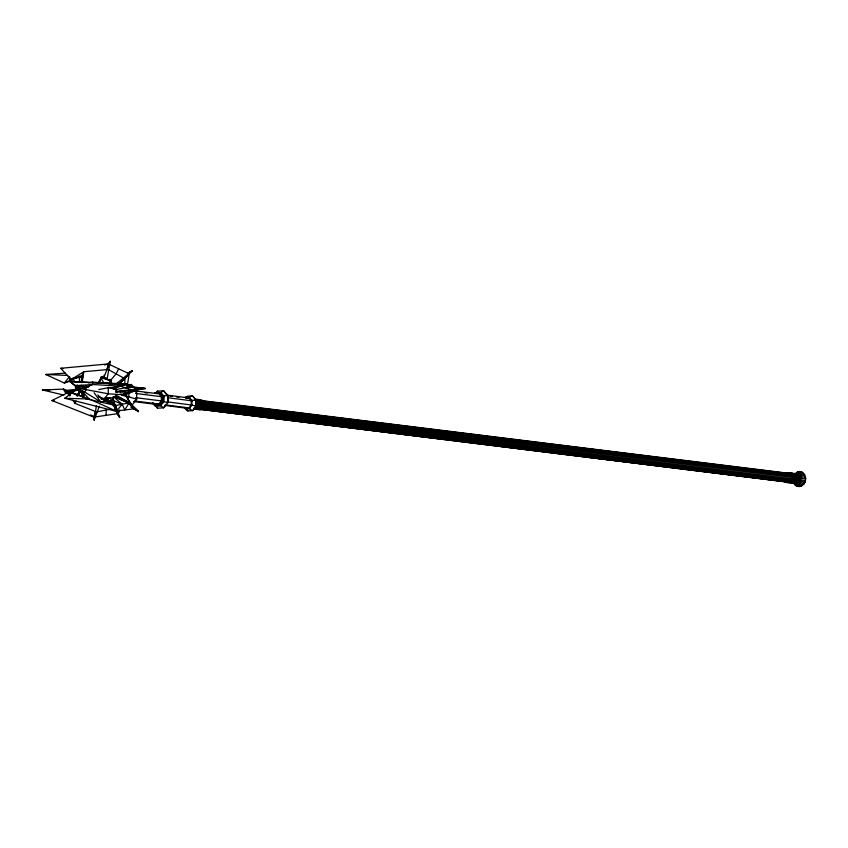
<?xml version="1.0" encoding="UTF-8"?>
<svg xmlns="http://www.w3.org/2000/svg" width="848" height="848" viewBox="0 0 848 848"><rect width="100%" height="100%" fill="white"/><g stroke="black" fill="none" stroke-linecap="round" stroke-linejoin="round"><path stroke-width="1.27" d="M185.458 408.948L189.168 408.715L191.892 405.27L191.892 400.383L189.019 397.108L185.299 397.341L187.684 396.175L192.485 395.868L197.022 401.051L197.022 405.938L192.634 410.644L187.832 410.941L184.016 407.316M191.892 400.383L196.132 400.023L196.121 406.224L192.634 410.644L189.168 408.715M196.354 405.641L196.354 401.422M86.061 387.748L86.051 389.953L84.016 392.454M126.447 392.868L126.447 394.988L108.268 393.801L75.504 387.621L78.906 385.84M153.181 403.436L157.474 408.185L163.579 407.835L168.402 402.079L167.978 395.518L163.685 390.769L160.749 392.603L154.855 392.666L160.749 392.603L164.024 396.239L163.982 401.634L160.664 405.63L154.898 405.704L152.502 402.98M157.474 408.185L156 405.906L159.392 405.429L162.551 401.411L167.936 402.588L167.978 395.518L162.53 396.005L159.339 392.391L156.085 392.868L157.58 391.119L163.685 390.769L164.671 392.295M124.826 383.349L124.879 378.706L129.235 373.777L127.2 386.285M81.503 381.812L81.599 375.781L82.722 376.152L81.98 382.649M81.546 381.388L81.673 376.226M106.032 415.34L106.233 409.987M119.78 409.891L118.328 413.548L118.603 411.036M110.24 384.229L110.113 379.257M99.386 406.15L94.17 420.004L94.637 416.22M104.092 375.208L103.753 377.699L110.187 361.375L107.94 364.629L110.187 361.375L107.124 379.098M105.799 397.733L105.364 400.733L107.155 397.765M82.309 381.642L83.772 371.721L106.933 369.622L108.735 369.792L124.879 378.706L119.049 384.038M99.905 383.063L100.711 377.572L110.6 380.678L111.533 380.233L110.834 383.943M93.98 417.386L94.17 420.004L96.428 405.545M70.045 377.858L69.483 381.293L64.289 383.01L45.697 374.487L65.519 373.12M115.858 392.009L116.441 389.391L131.864 386.783L131.334 387.409L131.429 386.677L145.421 388.501L115.858 392.009L140.302 389.126L125.546 394.161M106.933 369.622L108.3 363.94L109.042 364.28M105.905 398.581L105.364 400.733L105.364 398.571M153.265 403.129L154.898 405.704L160.664 405.63L164.024 396.239M114.66 409.425L118.275 413.273L115.71 405.492L112.689 400.309L113.696 396.885L128.504 403.012L138.436 411.566L130.889 407.082M110.081 409.202L97.255 411.81L95.495 411.492L93.768 417.131L51.919 400.521L67.522 392.783L70.469 394.998M193.715 408.513C199.057 409.478 200.064 399.652 194.563 399.684C202.333 397.087 203.075 411.004 195.57 408.492M805.187 480.848L805.452 480.032C805.452 485.999 796.622 489.36 793.929 483.265M135.945 392.444L136.634 390.419L131.419 384.494L126.522 384.801M95.495 411.492L75.112 403.436L76.076 401.03M78.493 395.041L80.433 390.239L77.868 395.974M108.714 364.704L110.187 361.375M109.053 384.049L110.6 380.678L100.933 377M118.731 368.838L116.102 373.862L110.494 380.487L112.116 383.996M124.264 393.324L134.228 408.778L129.723 402.768L115.264 396.186L129.32 402.853L134.228 408.778L138.436 411.566L129.288 402.376L124.847 409.966L122.112 404.252L113.696 396.885M77.083 395.709L80.168 390.091L76.945 395.889M97.838 383.211L101.749 376.872L110.494 380.487M795.912 474.594L797.618 471.87C802.685 469.866 806.734 475.982 805.409 480.54L195.973 404.719M802.293 484.378L801.031 486.243L797.926 483.042L796.081 482.809M127.603 398.401L128.843 396.832L128.822 392.613M132.224 404.867L136.666 399.249L136.634 390.419L132.171 391.67M135.68 390.949L158.862 393.843L161.353 396.673L161.364 400.892L158.894 404.03L156.52 404.454L133.496 401.517M799.24 471.488L796.866 474.371C802.982 474.339 800.745 485.597 795.117 482.819L796.261 485.851M69.663 376.501L64.289 383.01L70.352 380.307L72.144 381.939M82.351 388.585L88.436 386.858L90.015 384.96M156.085 392.868L157.58 391.119M165.074 406.075L163.579 407.835L160.664 405.63M70.352 380.307L69.483 381.293L77.295 387.08M107.834 397.786L106.138 399.546L108.512 398.942M129.723 386.253L131.419 384.494M804.201 482.13L804.752 481.558L803.83 484.06L799.569 481.759L791.29 480.689L195.04 406.796M118.837 383.921L132.362 370.65L127.868 373.279M800.862 471.615L797.82 474.445L793.23 473.852M88.436 386.858L74.815 385.67L70.098 381.515L126.946 383.9L113.621 388.702M105.449 401.57L110.113 397.648L111.809 401.146M115.996 384.049L132.362 370.65L128.016 373.3M104.516 364.958L108.3 363.94L60.717 368.286L71.115 379.597L73.055 378.049M106.562 400.807L113.908 405.238L115.529 411.142L64.787 398.284L72.091 392.741L89.21 398.995L116.187 411.057L113.908 405.238L109.625 400.563L115.71 405.492L116.717 410.994L118.275 413.273L114.968 404.888L109.625 400.563M128.387 373.502L132.362 370.65M802.388 472.262L798.721 474.816L796.876 474.583M82.256 373.608L82.722 376.152L71.115 379.597L83.772 371.721M82.267 388.257L85.637 386.211M796.113 472.749L797.618 471.87M792.361 482.459C798.646 485.469 799.94 472.325 793.156 474.233M803.703 473.364L799.494 475.463L194.966 400.5M82.309 388.363L87.015 386.073M82.309 388.49L92.824 384.526L120.617 386.179L132.85 390.154L123.85 393.896M80.2 391.829L75.504 387.621L81.609 385.352M71.115 379.597L80.433 376.205M189.019 397.108L192.485 395.868L194.15 397.776M197.022 405.938L191.892 405.27M118.794 385.967L124.073 384.621L118.36 383.572L126.946 383.9L110.812 388.002M804.71 474.848L800.088 476.343L197.785 401.655M78.822 389.667L68.412 392.963L66.769 391.702M63.876 395.094L42.4 389.963L63.483 389.126L65.572 392.847L67.967 392.242M70.363 391.638L78.747 389.539M196.365 400.267L197.319 400.044M199.121 400.627C205.905 398.719 204.622 411.852 198.326 408.853L253.499 415.679M787.644 473.523C795.784 469.516 797.767 484.537 789.605 482.099M790.4 473.873L792.308 473.725M199.227 409.224L787.739 482.12C792.583 482.968 794.152 474.679 789.552 473.375L200.075 400.394M82.373 390.578L100.647 401.888L112.689 400.309L122.112 404.252L116.717 410.994L133.836 408.831L128.504 403.012L115.169 396.196M78.673 389.168L65.137 390.44L63.483 389.126L68.169 391.606L78.546 389.465M88.616 382.883L92.379 382.13L123.479 384.462L118.36 383.572M128.504 403.012L115.71 405.492L85.648 398.698M121.783 395.242L126.744 396.419L129.723 402.768L116.409 396.673M98.76 389.55L109.138 387.589L116.441 389.391M94.637 417.004L90.513 414.863M95.336 416.909L117.861 413.612M113.409 397.765L100.933 398.92M116.017 391.31L145.421 388.501L132.617 387.504M102.576 398.719L109.053 398.094M80.465 391.935L75.504 387.621L84.895 386.752M185.574 398.136L188.744 397.935L191.224 400.754L191.224 404.984L188.892 407.93L185.723 408.132M155.385 404.242L158.894 404.03L134.429 400.977M156.52 404.454L158.947 404.305M82.108 385.575L74.815 385.67L92.824 384.526L92.379 382.13M120.056 392.889L130.104 392.868M124.688 383.858L126.946 383.9M42.4 389.963L49.979 390.122M64.787 398.284L89.21 398.995L81.037 390.144M101.813 399.376L105.534 399.525M45.697 374.487L67.829 375.463M70.098 381.515L123.479 384.462M134.482 387.79L136.91 387.949M140.556 388.193L145.421 388.501M51.919 400.521L54.41 400.786M201.75 400.945L795.965 474.467M256.128 416.008L287.652 419.908M290.281 420.237L294.224 420.725M296.853 421.053L315.244 423.332M317.873 423.661L349.397 427.562M352.026 427.89L355.969 428.378M358.598 428.696L383.55 431.791M386.179 432.12L390.122 432.607M392.751 432.925L396.694 433.423M399.313 433.741L445.295 439.444M447.924 439.762L451.867 440.25M454.486 440.578L479.449 443.674M482.077 443.992L486.021 444.479M488.649 444.808L492.582 445.295M495.211 445.624L547.755 452.132M550.384 452.461L575.347 455.546M577.976 455.874L581.919 456.362M584.548 456.69L609.5 459.775M612.129 460.104L643.653 464.004M646.282 464.333L650.225 464.821M652.854 465.149L671.245 467.428M673.874 467.746L677.817 468.234M680.435 468.562L705.398 471.658M708.027 471.986L739.551 475.887M742.18 476.216L746.123 476.703M748.752 477.021L773.705 480.116M776.333 480.445L791.46 482.554M788.693 482.194L198.347 409.065M145.05 392.772L147.626 393.09M135.595 393.451L161.353 396.673M135.616 397.68L161.364 400.892M167.257 395.147L190.069 398.104M169.854 396.09L172.462 396.429M176.373 396.938L178.97 397.277M195.517 399.758L198.273 400.118M199.195 400.235L201.029 400.479M196.418 400.139L201.93 400.85M168.466 397.807L192.549 400.924M195.941 402.418L800.47 477.392L805.367 476.629L805.526 479.173L805.6 478.569L800.607 478.526L196.079 403.563M795.17 482.682L195.623 408.365M792.371 482.671L796.972 483.275L799.41 486.625M167.204 401.857L192.549 405.153M197.838 406.107L791.873 479.724L800.141 480.795L804.805 482.417M194.287 407.559L790.537 481.452L798.805 482.533L802.537 485.363M165.349 404.867L190.111 408.079M194.627 408.63L197.425 408.948M164.788 405.408L185.638 408.121M60.717 368.286L63.197 368.615M136.263 388.331L139.952 389.031L124.55 384.759M126.977 385.829L131.864 386.783M65.572 392.847L70.501 394.013M101.961 376.947L106.625 378.261M116.77 389.921L108.29 387.335L108.268 393.801L104.293 398.677L98.326 396.843M128.843 396.832L136.666 399.249M126.871 385.957L130.221 387.038M74.327 393.896L72.091 392.741L84.153 397.511L80.783 390.43M109.636 364.566L128.801 373.565M72.091 392.741L77.656 395.592M116.324 395.359L129.723 402.768M75.504 387.621L81.885 391.246M118.932 383.042L120.183 383.773M112.689 400.309L114.66 401.729M63.483 389.126L68.412 392.963L68.169 391.606M68.762 394.998L67.522 392.783L70.416 395.147M786.075 481.092L786.849 481.749M97.711 394.967L104.739 400.956L113.908 405.238L118.275 413.273M75.737 385.183L77.528 386.815M138.436 411.566L129.32 402.853L134.185 408.789L127.645 398.931M69.759 378.24L72.377 380.996M76.733 385.586L78.482 387.419M165.159 393.048L168.434 396.684M184.917 407.623L187.832 410.941M196.132 400.023L197.022 401.051M79.924 375.971L81.631 377.932M72.695 378.727L74.953 381.886M77.21 385.045L78.716 387.144M67.522 392.783L69.801 395.974M72.833 400.235L75.112 403.436M94.139 392.719L100.647 401.888M116.96 413.241L119.632 417.269L117.543 411.301M116.78 412.934L119.632 417.269L116.271 410.347M80.899 390.292L84.281 395.518M100.711 377.572L103.859 383.052M796.007 483.19L797.788 486.487M160.749 392.603L162.53 396.005L162.551 401.411M117.872 413.93L119.632 417.269M113.59 399.493L112.636 397.108L113.42 399.525M805.144 477.551L805.43 478.325M126.744 396.419L127.348 398.094M80.602 390.409L82.892 397.341M117.512 410.103L118.381 413.538M794.544 483.031L794.947 484.749M79.288 377.583L79.595 381.473M94.022 417.375L94.17 420.004M126.712 393.79L126.723 395.91M194.552 399.026A5.13 4.219 -82.6 0 1 198.824 404.475A5.13 4.219 -82.6 0 1 193.577 409.149M198.973 400.002A5.13 4.219 -82.6 0 1 204.336 405.185A5.13 4.219 -82.6 0 1 198.061 409.436M196.217 399.641A5.13 4.219 -82.6 0 1 201.474 405.492A5.13 4.219 -82.6 0 1 194.425 408.333M793.007 473.619A5.13 4.219 -82.6 0 1 798.36 478.802A5.13 4.219 -82.6 0 1 792.096 483.042M789.234 473.841A5.13 4.219 -82.6 0 1 794.841 474.901A5.13 4.219 -82.6 0 1 794.173 481.802A5.13 4.219 -82.6 0 1 788.449 481.95M786.478 473.491A5.13 4.219 -82.6 0 1 792.074 474.551A5.13 4.219 -82.6 0 1 791.417 481.441A5.13 4.219 -82.6 0 1 785.693 481.59"/></g></svg>
